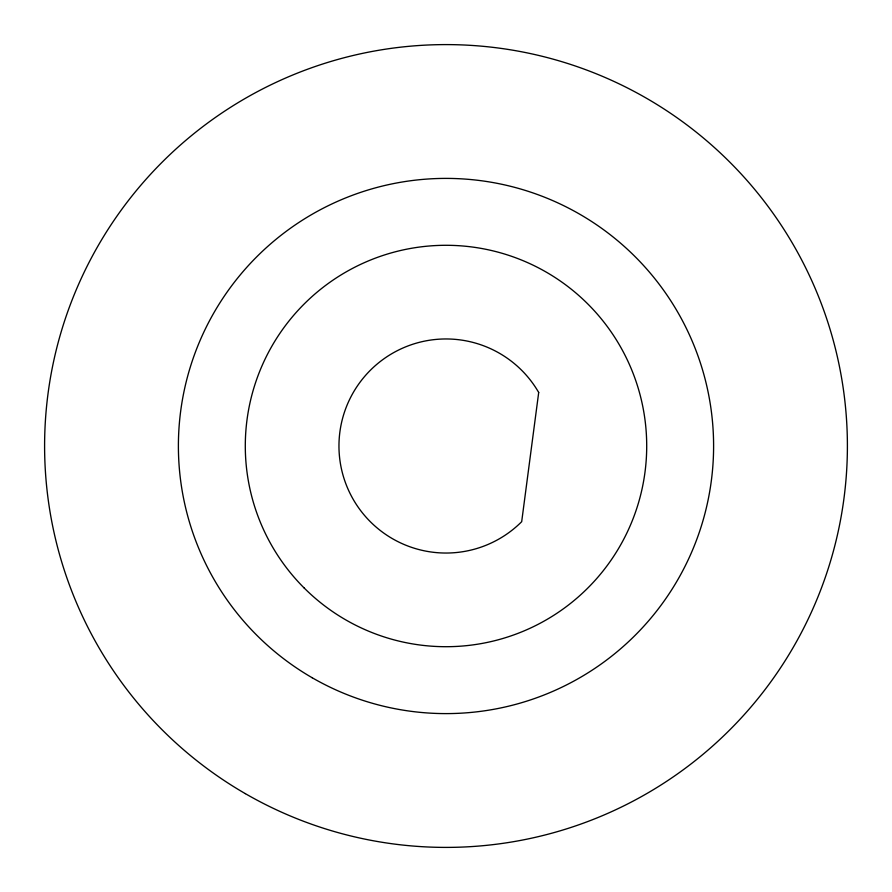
<?xml version="1.0" encoding="UTF-8"?>
<svg xmlns="http://www.w3.org/2000/svg" width="892" height="892" viewBox="0 0 892 892"><rect width="100%" height="100%" fill="white"/><g stroke="black" fill="none" stroke-linecap="round" stroke-linejoin="round"><path stroke-width="1.34" d="M538.701 392.48L521.686 521.686A107.04 107.04 0 0 1 364.003 514.807A107.04 107.04 0 0 1 384.608 358.316A107.04 107.04 0 0 1 538.701 392.48M245.3 793.624A401.4 401.4 0 0 0 847.4 446A401.4 401.4 0 0 0 245.3 98.376A401.4 401.4 0 0 0 245.3 793.624M304.083 587.917A200.7 200.7 0 0 0 639.865 497.948A200.7 200.7 0 0 0 394.052 252.135A200.7 200.7 0 0 0 304.083 587.917M312.2 677.753A267.6 267.6 0 0 0 713.6 446A267.6 267.6 0 0 0 312.2 214.247A267.6 267.6 0 0 0 312.2 677.753"/></g></svg>
